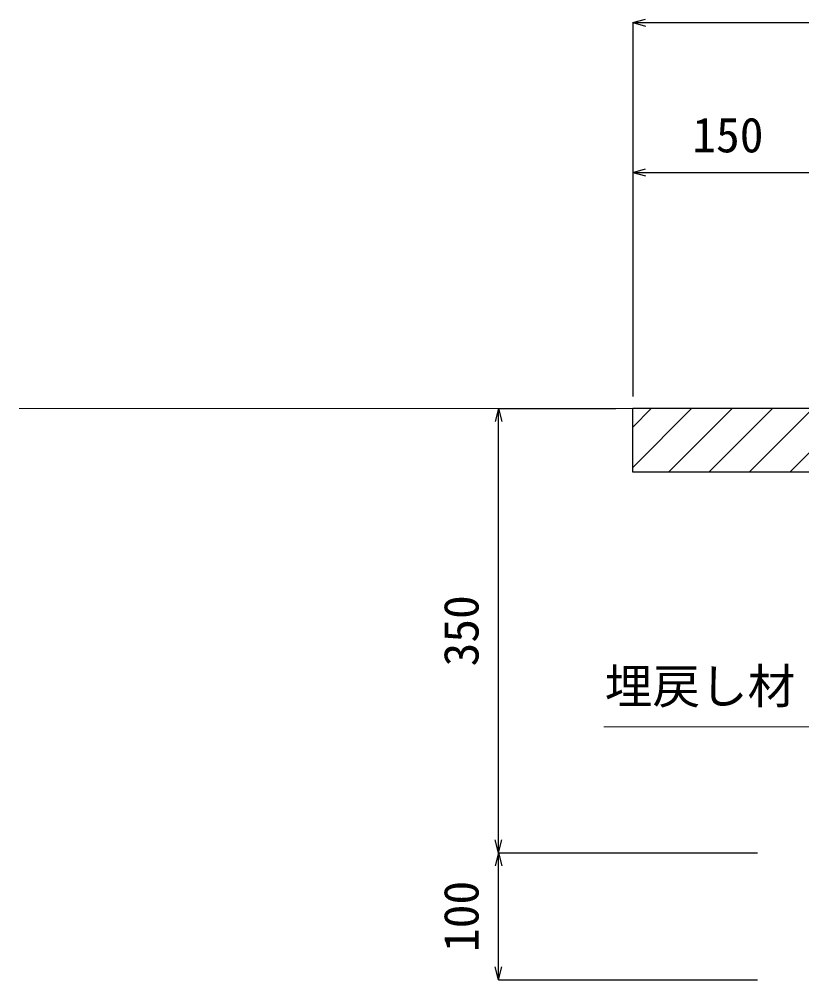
# Model space of a CAD drawing. Units: millimetres, scale not verified. Extents: x -9755 to 16726, y -7413 to 4835.
# Drawn here: x 5760 to 6377, y -1 to 756 of the extents above; entities that cross this region are included whole.
import ezdxf
from ezdxf.enums import TextEntityAlignment as Align

# ---------------------------------------------------------------- set-up
doc = ezdxf.new("R2010")
doc.units = ezdxf.units.MM
doc.header["$LTSCALE"] = 15
doc.layers.add('0-1_ブロック', color=2, linetype='Continuous', lineweight=18)
doc.layers.add('0-A', color=7, linetype='Continuous', lineweight=18)
doc.layers.add('0-3_鉄筋', color=7, linetype='Continuous')
doc.layers.add('0-6_寸法', color=4, linetype='Continuous')
doc.styles.add('ＭＳ ゴシック', font='')
doc.styles.get('ＭＳ ゴシック').set_extended_font_data('MS Gothic')

msp = doc.modelspace()

# ---------------------------------------------------------------- linework, layer by layer
at = {"layer": '0-1_ブロック', "color": 7}
msp.add_line((6793.8, 449.43), (5760.38, 449.43), dxfattribs=at)
at = {"layer": '0-3_鉄筋'}
for p, q in [((6243.8, 399.43), (6243.8, 449.43)), ((6593.8, 449.43), (6243.8, 449.43)), ((6243.8, 403.09), (6290.14, 449.43)), ((6243.8, 434.91), (6258.32, 449.43)), ((6271.96, 399.43), (6321.96, 449.43)), ((6303.78, 399.43), (6353.78, 449.43)), ((6335.6, 399.43), (6385.6, 449.43)), ((6367.42, 399.43), (6417.42, 449.43)), ((6543.8, 399.43), (6243.8, 399.43))]:
    msp.add_line(p, q, dxfattribs=at)
at = {"layer": '0-6_寸法'}
for p, q in [((6243.8, 753.48), (6253.94, 756.2)), ((6243.8, 753.48), (7143.8, 753.48)), ((6243.8, 753.48), (6253.94, 750.76)), ((6243.8, 753.48), (6243.8, 635.53)), ((6243.8, 635.53), (6253.94, 638.25)), ((6243.8, 635.53), (6393.8, 635.53)), ((6243.8, 635.53), (6253.94, 632.82)), ((6243.8, 635.53), (6243.8, 459.09)), ((6138.03, 449.43), (6135.31, 439.29)), ((6138.03, 99.43), (6138.03, 449.43)), ((6138.03, 449.43), (6140.74, 439.29)), ((6138.03, 449.43), (6230.48, 449.43)), ((6138.03, 99.43), (6135.31, 109.58)), ((6138.03, 99.43), (6140.74, 109.58)), ((6138.03, 99.43), (6135.31, 89.29)), ((6138.03, -0.57), (6138.03, 99.43)), ((6138.03, 99.43), (6140.74, 89.29)), ((6138.03, 99.43), (6341.94, 99.43)), ((6138.03, -0.57), (6135.31, 9.58)), ((6138.03, -0.57), (6140.74, 9.58)), ((6138.03, -0.57), (6341.94, -0.57))]:
    msp.add_line(p, q, dxfattribs=at)
at = {"layer": '0-A'}
msp.add_lwpolyline([(6221.02, 198.78), (6420.89, 198.78), (6410.74, 196.06)], dxfattribs=at)

# ---------------------------------------------------------------- texts
at = {"layer": '0-6_寸法', "style": 'ＭＳ ゴシック'}
msp.add_text('150', height=27.49, dxfattribs=at).set_placement((6290.67, 643.03), align=Align.BOTTOM_LEFT)
for s, p in [('350', (6130.53, 246.31)), ('100', (6130.53, 21.31))]:
    msp.add_text(s, height=27.49, rotation=90, dxfattribs=at).set_placement(p, align=Align.BOTTOM_LEFT)
at = {"layer": '0-A', "color": 4, "style": 'ＭＳ ゴシック'}
msp.add_text('埋戻し材', height=27.49, dxfattribs=at).set_placement((6221.78, 208.77), align=Align.BOTTOM_LEFT)

doc.saveas('drawing.dxf')
